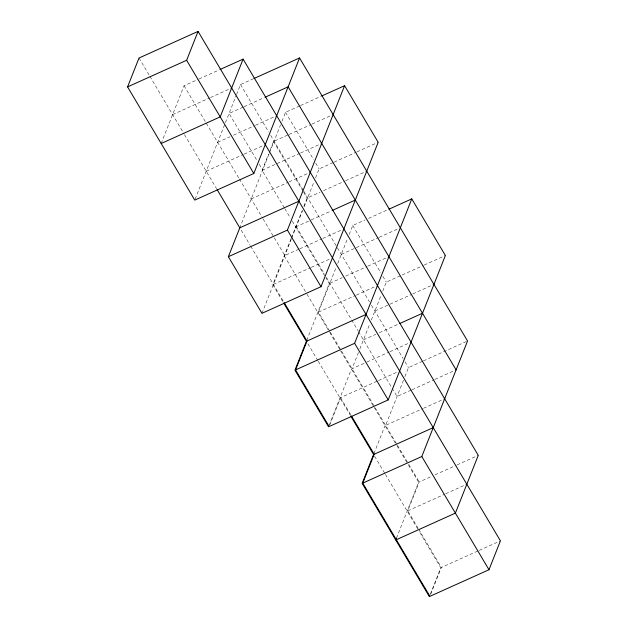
<?xml version="1.0" encoding="UTF-8"?>
<svg xmlns="http://www.w3.org/2000/svg" width="628" height="628" viewBox="0 0 628 628"><rect width="100%" height="100%" fill="white"/><g stroke="black" fill="none" stroke-linecap="round" stroke-linejoin="round"><path stroke-width="0.47" stroke-dasharray="3.14 2.35" d="M161.176 143.498L184.043 85.738L198.142 79.379M195.127 199.202L236.222 95.409M236.575 94.506L240.508 84.576L252.849 79.018M284.311 207.79L262.08 170.329L268.509 154.08M269.938 150.469L273.518 141.449L288.205 134.824M269.098 153.813L239.802 227.823L250.172 245.305M269.459 152.91L280.535 124.933M281.964 121.322L285.536 112.302L299.642 105.944M291.031 238.664L272.803 284.696L283.181 302.178M291.384 237.761L302.107 210.686M303.889 206.172L307.108 198.048L320.037 192.223M261.962 313.309L291.259 239.299M291.62 238.397L302.696 210.419M304.125 206.808L314.133 181.539M315.562 177.928L319.134 168.901L333.233 162.55M306.754 340.4L329.268 283.534L325.814 277.709M329.786 331.301L318.427 312.155L336.294 267.026M337.723 263.415L347.724 238.145M349.152 234.534L352.732 225.507L365.072 219.949M328.915 425.886L351.429 369.021M329.865 424.716L340.588 397.642L377.601 380.961M358.455 352.512L352.018 368.754L366.124 362.403M359.883 348.901L369.884 323.632M371.313 320.021L381.322 294.752M382.75 291.141L386.322 282.113L401.308 275.362M373.95 453.604L385.027 425.627M403.482 380.238L385.616 425.36L422.628 408.679M404.911 376.627L408.483 367.6L422.589 361.241M396.464 538.188L418.617 482.233L407.753 463.919M418.154 528.329L407.776 510.847L419.214 481.966L431.546 476.409M430.416 593.892L440.778 567.72L419.041 531.092M430.651 594.528L441.374 567.453L478.387 550.772M199.029 78.979L219.298 69.849M172.606 114.618L209.626 97.937M210.506 97.536L230.774 88.399M243.177 107.105L229.071 113.456L257.237 160.909M244.056 106.705L264.325 97.568M217.641 142.336L229.981 136.778M233.506 135.193L254.654 125.655M255.533 125.262L276.689 115.725M300.522 105.551L320.79 96.414M206.204 171.216L243.224 154.535M244.104 154.143L263.493 145.406M289.084 134.431L311.119 124.501M312.006 124.101L333.154 114.571M262.08 170.329L299.689 153.381M300.569 152.981L320.837 143.851M251.231 198.943L288.252 182.261M289.131 181.861L310.287 172.331M334.12 162.15L356.154 152.219M357.034 151.827L378.182 142.297M323.561 190.637L344.717 181.107M345.596 180.707L366.752 171.177M295.67 226.936L310.365 220.31M311.245 219.918L331.521 210.78M298.928 249.19L284.829 255.549L273.957 237.235M299.815 248.798L321.85 238.868M322.729 238.467L342.119 229.73M368.597 218.356L387.986 209.619M273.392 284.429L310.413 267.748M311.292 267.347L330.681 258.61M341.294 254.387L355.393 248.036M356.28 247.636L378.315 237.706M379.194 237.313L398.584 228.576M329.857 283.275L342.197 277.709M345.722 276.124L366.878 266.586M367.757 266.194L388.913 256.664M318.427 312.155L355.44 295.474M356.319 295.074L376.596 285.936M402.187 274.962L423.343 265.432M424.222 265.032L445.378 255.502M374.892 310.993L411.905 294.312M412.784 293.92L433.94 284.382M363.455 339.874L375.795 334.316M379.32 332.73L398.709 323.985M367.003 362.003L389.038 352.072M389.917 351.68L411.073 342.15M378.48 380.56L397.869 371.823M423.468 360.849L467.538 340.988M411.152 390.129L397.053 396.48L393.097 389.823M412.031 389.729L434.066 379.799M434.945 379.398L456.101 369.868M423.515 408.286L444.663 398.749M435.078 474.815L456.226 465.285M457.106 464.885L478.261 455.355M407.776 510.847L444.789 494.165M445.676 493.773L465.945 484.635M479.266 550.371L500.422 540.841M285.536 112.302L313.702 159.748M315.68 163.076L319.134 168.901M352.732 225.507L380.89 272.96M382.868 276.289L386.322 282.113M240.508 84.576L268.666 132.021M270.644 135.358L303.253 190.292M303.748 191.124L336.851 246.898M337.346 247.73L369.452 301.84M371.431 305.169L403.05 358.439M405.029 361.775L408.483 367.6M273.518 141.449L303.159 191.391M303.654 192.223L307.108 198.048M259.207 164.238L262.669 170.062M296.267 226.669L324.425 274.114M326.403 277.443L358.023 330.721M358.517 331.553L392.602 388.991M284.806 208.622L290.238 217.775M292.216 221.103L325.32 276.877M184.043 85.738L205.78 122.358M206.274 123.19L238.883 178.132M239.378 178.964L262.598 218.089M263.093 218.921L273.463 236.403M330.281 332.134L341.153 350.448M341.648 351.28L396.975 444.506M397.469 445.338L419.214 481.966M284.241 255.816L306.472 293.276M306.966 294.108L329.198 331.568M329.692 332.4L340.07 349.875M340.564 350.707L373.66 406.481M374.155 407.313L396.386 444.773M396.88 445.605L407.258 463.087M139.016 58.012L149.386 75.493M149.88 76.326L183.973 133.764M184.467 134.596L216.581 188.698M250.666 246.137L283.77 301.911M340.588 397.642L350.958 415.116M418.648 529.161L441.374 567.453M307.885 343.799L317.76 360.448M318.255 361.281L350.369 415.383M374.578 456.171L384.956 473.653M385.451 474.485L418.546 530.26"/><path stroke-width="0.94" d="M362.749 483.128L421.796 456.517L467.538 340.988L299.556 57.964L253.822 173.493L194.766 200.104L127.578 86.892L139.016 58.012L198.063 31.4L500.422 540.841L488.984 569.722L429.937 596.333L362.749 483.128L374.178 454.24L433.234 427.629M127.578 86.892L186.626 60.28L198.063 31.4M396.339 539.727L455.394 513.115L478.261 455.355L243.091 59.126L220.224 116.887L161.176 143.498M321.677 96.013L344.591 85.691L378.182 142.297L321.01 286.698L261.962 313.309L228.364 256.703L239.802 227.823L298.849 201.211M228.364 256.703L287.412 230.091L344.591 85.691M388.865 209.226L411.78 198.895L445.378 255.502L388.198 399.91L329.151 426.522L295.553 369.916L306.99 341.035L366.038 314.424M295.553 369.916L354.608 343.304L411.78 198.895M395.75 539.994L396.464 538.188M220.177 69.449L243.091 59.126M253.728 78.618L299.556 57.964M265.212 97.175L288.126 86.845L456.101 369.868M332.4 210.38L355.315 200.057M399.589 323.593L422.503 313.262M186.626 60.28L253.822 173.493M287.412 230.091L321.01 286.698M354.608 343.304L388.198 399.91M421.796 456.517L488.984 569.722M217.076 189.53L239.802 227.823M284.264 302.743L306.99 341.035M351.452 415.956L374.178 454.24M283.675 303.01L306.401 341.302L294.964 370.182L328.562 426.789M350.864 416.215L373.589 454.507L362.152 483.387L429.348 596.6"/></g></svg>
